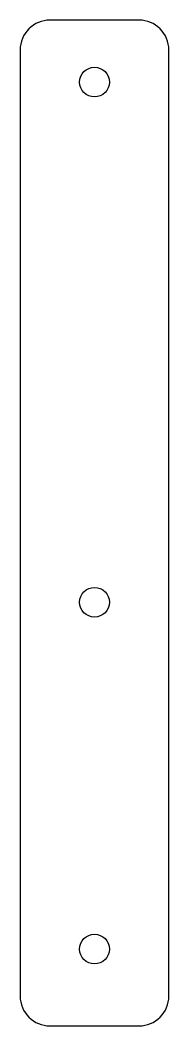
# Model space of a CAD drawing. Header units: millimetres. Extents: x -8 to 8, y -51 to 51.
import ezdxf

# ---------------------------------------------------------------- set-up
doc = ezdxf.new("R2010")
doc.units = ezdxf.units.MM

msp = doc.modelspace()

# ---------------------------------------------------------------- linework, layer by layer
msp.add_lwpolyline([(-7.5, -47.75, 0.414214), (-4.5, -50.75), (4.5, -50.75, 0.414214), (7.5, -47.75), (7.5, 47.75, 0.414214), (4.5, 50.75), (-4.5, 50.75, 0.414214), (-7.5, 47.75)], format="xyb", close=True)
for centre in [(0, 44.5), (0, -8), (0, -43)]:
    msp.add_circle(centre, 1.5)

doc.saveas('drawing.dxf')
